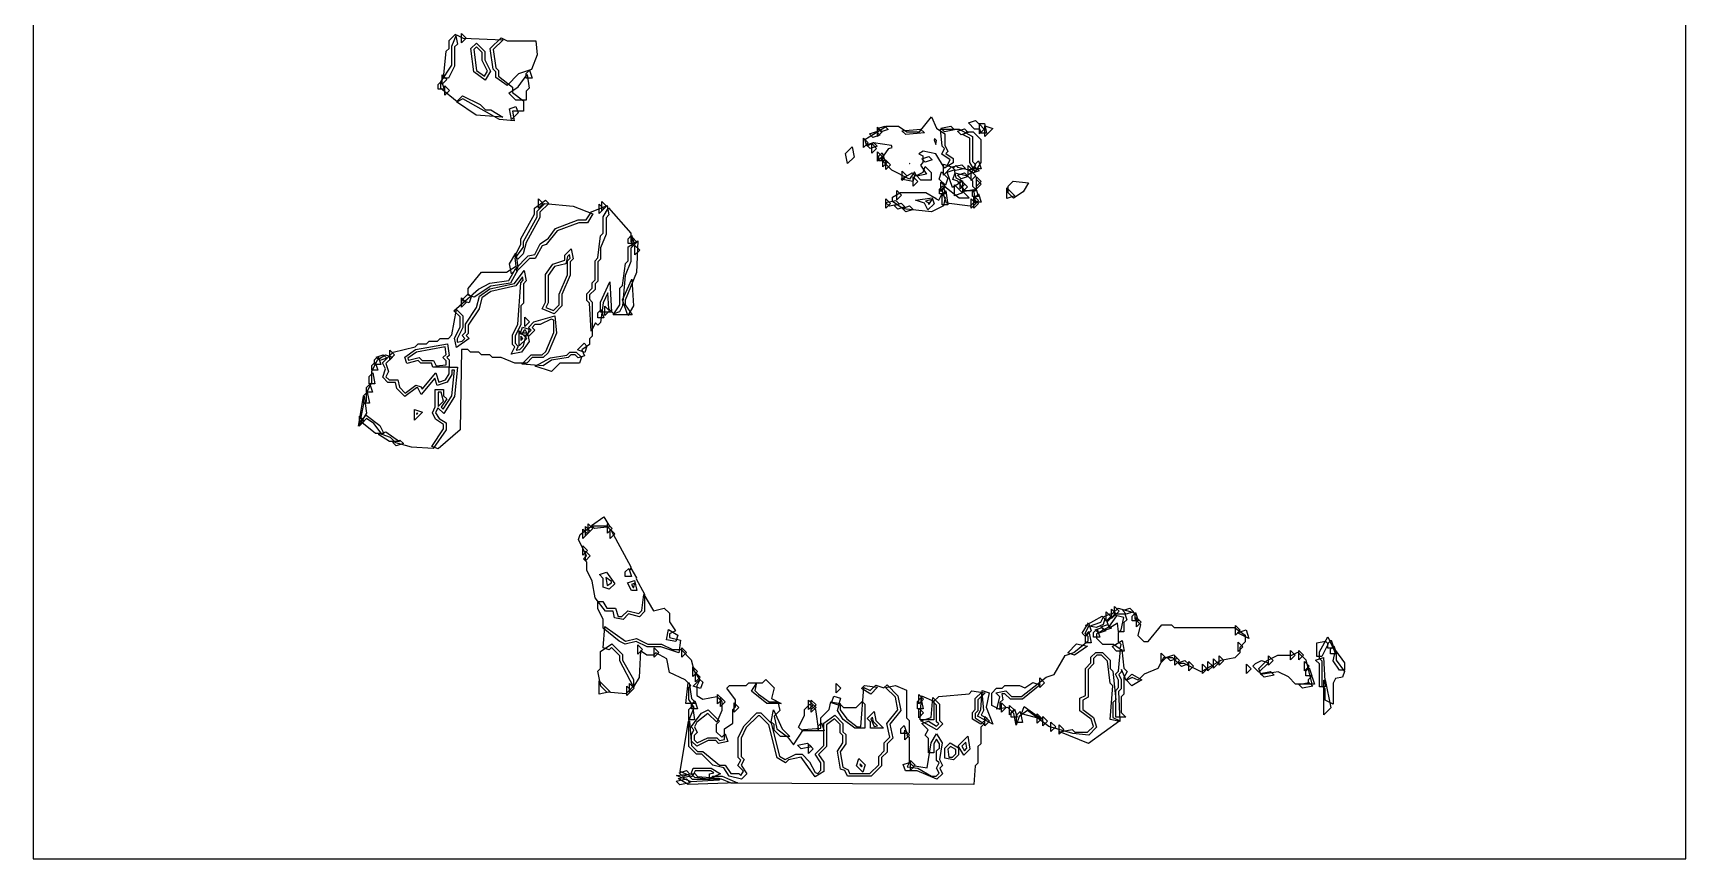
# Model space of a CAD drawing. Header units: millimetres. Extents: x 0 to 283, y 0 to 283.
# Drawn here: x 0 to 282.8, y 0 to 141.4 of the extents above; entities that cross this region are included whole.
import ezdxf

# ---------------------------------------------------------------- set-up
doc = ezdxf.new("R2010")
doc.units = ezdxf.units.MM
for name, color, linetype in [('CUT_OUTLINE', 5, 'Continuous'), ('ENG_D', 3, 'Continuous'), ('ENG_K', 2, 'Continuous'), ('ENG_L', 4, 'Continuous')]:
    doc.layers.add(name, color=color, linetype=linetype)

msp = doc.modelspace()

# ---------------------------------------------------------------- linework, layer by layer
at = {"layer": 'CUT_OUTLINE'}
msp.add_lwpolyline([(0, 0), (282.84, 0), (282.84, 282.84), (0, 282.84), (0, 0)], close=True, dxfattribs=at)
at = {"layer": 'ENG_D'}
for points in [[(82.06, 127.99), (82.3, 126.3), (79.83, 126.58), (73.53, 130.08), (72.57, 129.59), (69.77, 131.88), (69.77, 133.01), (71.65, 135.84), (71.65, 139.11), (72.48, 141.04), (73.6, 140.48), (80.45, 140.22), (78.74, 138.51), (79.18, 135.4), (79.67, 134.92), (79.67, 133.99), (82.02, 132.11), (82.02, 131.17), (83.91, 129.75), (83.91, 127.99), (82.06, 127.99)], [(76.84, 136.65), (76.84, 138.02), (75.9, 138.97), (75.44, 138.51), (75.88, 134.95), (77.24, 133.98), (77.75, 134.83), (76.84, 136.65)], [(84.38, 134.45), (84.96, 135.02), (85.42, 133.64), (84.38, 133.64), (84.38, 134.45)], [(143.71, 123.47), (143.11, 124.08), (144.31, 124.48), (144.92, 123.88), (143.71, 123.47)], [(144.49, 123.65), (144.49, 125.26), (145.29, 124.45), (144.49, 123.65)], [(145.13, 124.42), (144.52, 125.03), (145.73, 125.43), (146.34, 124.82), (145.13, 124.42)], [(151.88, 124.93), (152.55, 124.26), (149.35, 123.97), (148.68, 124.64), (151.88, 124.93)], [(158.27, 118.35), (157.92, 118.7), (157.51, 118.29), (156.41, 118.66), (156.91, 119.66), (155.5, 120.6), (155.98, 121.58), (155.57, 121.99), (155.31, 124.92), (158.45, 124.92), (160.75, 123.65), (160.75, 119.36), (161.32, 118.79), (160.35, 117.83), (158.27, 118.35)], [(161.28, 126.37), (161.79, 125.87), (162.83, 125.87), (163.16, 124.22), (162.23, 124.22), (161.99, 124.92), (161.12, 124.92), (160.08, 125.97), (161.28, 126.37)], [(142.93, 122.57), (142.13, 121.76), (142.13, 123.37), (142.93, 122.57)], [(143.84, 122.6), (144.45, 121.99), (143.24, 121.59), (142.63, 122.2), (143.84, 122.6)], [(145.3, 120.88), (145.76, 119.5), (144.72, 119.5), (144.72, 120.31), (145.3, 120.88)], [(146.23, 119.27), (145.43, 118.46), (145.43, 120.07), (146.23, 119.27)], [(145.9, 117.99), (145.9, 119.6), (146.7, 118.79), (145.9, 117.99)], [(155.8, 118.89), (157.18, 118.43), (155.8, 117.05), (155.8, 118.89)], [(161.22, 118.89), (161.79, 119.47), (162.25, 118.09), (161.22, 118.09), (161.22, 118.89)], [(150.54, 115.93), (148.56, 116.33), (150.41, 117.44), (150.88, 116.97), (150.54, 115.93)], [(149.53, 116.91), (148.73, 116.1), (148.73, 117.71), (149.53, 116.91)], [(152.31, 117.55), (152.63, 118.52), (153.68, 117.48), (153.68, 116.2), (151.93, 116.2), (151.16, 116.97), (152.31, 117.55)], [(160.75, 116.06), (160.75, 115.12), (161.55, 114.32), (159.45, 114.32), (158.24, 116), (157.39, 116.29), (157.77, 117.43), (159.93, 116.89), (160.75, 116.06)], [(160.69, 117.35), (160.08, 117.95), (161.28, 118.36), (161.89, 117.75), (160.69, 117.35)], [(162.26, 115.49), (161.46, 114.69), (161.46, 116.3), (162.26, 115.49)], [(147.79, 114.41), (148.59, 113.61), (147.79, 112.8), (147.79, 114.41)], [(151.01, 112.76), (153.84, 113.16), (154.18, 112.13), (153.14, 111.09), (152.57, 112.24), (151.01, 112.76)], [(155.67, 115.22), (156.13, 113.84), (155.09, 113.84), (155.09, 114.65), (155.67, 115.22)], [(155.56, 111.96), (155.56, 113.71), (156.2, 114.34), (156.54, 111.96), (155.56, 111.96)], [(160.75, 113.37), (160.75, 114.18), (161.32, 114.75), (161.78, 113.37), (160.75, 113.37)], [(161.79, 112.67), (160.98, 111.86), (160.98, 113.47), (161.79, 112.67)], [(168.02, 113.51), (166.64, 113.05), (166.64, 114.88), (168.02, 113.51)], [(84.64, 89.69), (84.87, 88.57), (83.58, 86.76), (81.83, 86.41), (82.44, 87.63), (82.02, 88.06), (82.02, 89.62), (82.97, 91.52), (83.45, 98.63), (83.89, 99.07), (83.78, 99.61), (82.63, 98.08), (78.35, 97.13), (76.81, 96.03), (76.35, 94.18), (74.48, 91.38), (74.48, 89.94), (74.11, 89.57), (74.61, 89.07), (72.44, 87.51), (72.11, 89.13), (73.07, 91.04), (73.07, 92.77), (72.02, 93.82), (76.23, 97.54), (78.18, 98.52), (81.4, 98.98), (82.54, 101.02), (84.74, 103.22), (85.87, 103.45), (86.79, 105.28), (88.22, 106.24), (89.42, 107.91), (93.3, 109.37), (94.63, 109.37), (95.54, 110.74), (98.23, 111.81), (98.54, 110.23), (98.05, 109.74), (98.05, 106.96), (97.11, 104.61), (97.11, 102.67), (96.64, 102.2), (96.64, 98.9), (96.17, 98.43), (96.17, 97.48), (95.22, 96.54), (95.22, 95.79), (95.7, 95.32), (95.7, 89.47), (95.22, 89), (95.22, 88.03), (93.88, 87.13), (94.38, 86.13), (93.27, 85.76), (92.77, 86.27), (92.02, 86.27), (91.57, 85.81), (88.71, 85.34), (87.27, 84.38), (83.62, 84.66), (85.23, 86.27), (87.11, 86.27), (87.72, 86.87), (89.1, 90.09), (89.1, 92.23), (88.64, 92.38), (86.79, 91.45), (85.89, 91.45), (85.42, 90.98), (85.89, 90.51), (84.79, 89.4), (84.64, 89.69)], [(88.25, 112.19), (86.74, 110.68), (86.74, 109.78), (84.37, 105.51), (83.89, 103.59), (82.97, 102.67), (82.44, 103.19), (83.44, 105.18), (83.44, 106.13), (85.8, 110.37), (85.8, 111.37), (87.71, 112.74), (88.25, 112.19)], [(147.63, 112.69), (148.26, 112.05), (146.53, 111.7), (145.89, 112.34), (147.63, 112.69)], [(147.96, 111.22), (147.35, 111.83), (148.56, 112.23), (149.16, 111.62), (147.96, 111.22)], [(148.76, 111.35), (149.97, 111.76), (150.58, 111.15), (149.37, 110.75), (148.76, 111.35)], [(160.51, 111.39), (160.51, 113), (161.32, 112.19), (160.51, 111.39)], [(101.35, 94.82), (102.5, 93.1), (99.26, 93.1), (100.41, 94.82), (100.41, 97.68), (100.89, 98.16), (101.36, 101.93), (101.82, 102.39), (101.82, 104.79), (103.49, 105.79), (103.24, 100.36), (101.35, 95.65), (101.35, 94.82)], [(101.82, 106.16), (102.4, 106.74), (102.86, 105.36), (101.82, 105.36), (101.82, 106.16)], [(81.88, 100.17), (81.54, 101.87), (82.64, 103.69), (82.98, 101.27), (81.88, 100.17)], [(90.04, 96.69), (91.45, 99.99), (91.45, 102.39), (91.9, 102.84), (91.78, 103.47), (91.43, 103.12), (91.18, 101.87), (89.24, 101.38), (88.15, 99.86), (88.15, 95.17), (87.77, 94.4), (89.04, 93.85), (90.04, 94.85), (90.04, 96.69)], [(97.11, 93.57), (97.11, 95.27), (98.7, 98.78), (99.01, 93.57), (97.11, 93.57)], [(97.67, 92.63), (96.64, 92.63), (96.64, 93.44), (97.21, 94.01), (97.67, 92.63)], [(83.68, 89.91), (83.81, 90.04), (84.47, 90.04), (84.24, 90.51), (84.04, 90.51), (83.68, 89.91)], [(65.92, 85.3), (63.96, 84.81), (63.6, 85.89), (65.43, 87.2), (70.91, 88.19), (71.2, 86.18), (70.81, 85.8), (71.18, 85.42), (71.18, 84.15), (68.42, 84.15), (68.18, 84.85), (66.37, 84.85), (65.92, 85.3)], [(83.44, 89.47), (83.44, 88.72), (83.81, 89.1), (83.44, 89.47)], [(58.98, 85.49), (60.31, 86.29), (61.48, 85.9), (60.37, 84.79), (60.83, 83.42), (60.39, 82.54), (60.91, 82.02), (62.42, 82.02), (62.68, 80.73), (63.66, 79.74), (65.48, 81.11), (66.42, 80.8), (66.56, 80.38), (68.91, 83.21), (69.45, 81.62), (70.55, 81.98), (71.18, 83.03), (71.18, 84.15), (72.62, 84.15), (72.12, 79.12), (70.28, 76.23), (69.28, 77.23), (68.86, 76.38), (69.47, 75.36), (70.71, 74.62), (70.71, 73.47), (68.47, 70.23), (64.78, 70.48), (62.1, 71.21), (61.16, 72.15), (59.72, 72.63), (58.29, 74.54), (57.07, 75.36), (56.57, 74.86), (56.08, 75.35), (56.59, 77.9), (57.04, 78.35), (57.04, 79.72), (57.98, 81.61), (57.98, 83.49), (58.98, 85.49)], [(61.85, 86.27), (61.05, 85.46), (61.05, 87.07), (61.85, 86.27)], [(69.3, 77.41), (70.21, 78.33), (69.82, 79.9), (69.3, 79.9), (69.3, 77.41)], [(55.86, 74.15), (55.86, 75.76), (56.67, 74.95), (55.86, 74.15)], [(65.63, 76.1), (65.83, 76.3), (65.59, 76.22), (65.63, 76.1)], [(102.15, 49.51), (102.28, 49.75), (103.26, 48.11), (103.2, 47.93), (104.65, 45.32), (104.65, 42.33), (103.78, 41.46), (101.9, 41.93), (100.96, 40.99), (99.5, 41.28), (99.27, 42.43), (97.94, 42.43), (96.18, 44.69), (95.7, 47.54), (94.75, 49.44), (94.75, 50.81), (94.18, 51.38), (94.7, 51.9), (93.32, 54.66), (93.61, 55.53), (95.62, 57.04), (98.15, 57.04), (98.95, 56.24), (102.31, 49.99), (102.15, 49.51)], [(98.04, 48.17), (98.24, 46.82), (98.99, 47.27), (98.99, 47.49), (98.04, 48.17)], [(102.97, 47.25), (102.95, 47.19), (102.39, 47), (102.68, 46.43), (102.81, 46.43), (102.97, 47.25)], [(184.61, 41.87), (185.66, 42.93), (188.56, 42.14), (188.56, 41.11), (189.53, 40.14), (189.06, 38.26), (190.07, 37.24), (190.81, 37.24), (193.17, 40.07), (194.79, 40.07), (195.26, 39.6), (205.61, 39.6), (207.42, 38.31), (207.42, 37.14), (206.48, 36.2), (206.48, 35.26), (205.65, 34.43), (203.26, 33.95), (199.88, 32.02), (196.99, 33.47), (196.01, 33.47), (195.06, 34.41), (193.42, 34.41), (192.5, 32.58), (190.11, 31.62), (189.08, 30.59), (188.09, 31.08), (187.03, 30.55), (186.24, 32.4), (186.2, 31.95), (185.78, 31.54), (186.2, 30.7), (186.2, 29.13), (185.74, 28.66), (185.98, 23.52), (184.3, 23.85), (184.78, 29.61), (184.33, 30.06), (183.86, 33.83), (182.81, 34.88), (182.06, 34.88), (181.49, 34.31), (181.49, 33.37), (180.55, 32.43), (180.55, 27.67), (179.61, 27.2), (179.61, 25.57), (181.46, 24.19), (182, 22.56), (180.64, 21.2), (177.91, 21.45), (173.84, 22.65), (170.17, 25.4), (168.73, 24.37), (168.23, 22.89), (167.84, 24.87), (166.79, 25.91), (164.91, 25.64), (165.44, 27.74), (164.75, 28.43), (166.48, 28.78), (167.45, 27.81), (169.15, 27.81), (173.36, 31.09), (174.73, 31.54), (176.62, 34.84), (178.08, 35.33), (180.55, 37.35), (180.55, 38.09), (180.03, 38.61), (180.62, 39.79), (182.74, 40.5), (183.2, 41.42), (184.3, 41.97), (184.61, 41.87)], [(121.19, 16.04), (122.16, 14.58), (121.22, 13.65), (119.12, 14.17), (118.18, 15.59), (116.32, 16.05), (114.45, 17.91), (113.51, 17.91), (112.19, 19.23), (112.19, 23.62), (113.11, 25.9), (112.19, 27.27), (112.19, 29.32), (112.57, 29.7), (111.59, 30.68), (108.92, 31.89), (108.45, 34.26), (106.58, 35.3), (106.16, 34.88), (105.05, 34.88), (103.92, 35.64), (103.71, 31.04), (102.75, 29.45), (100.41, 33.88), (100.41, 34.79), (98.99, 36.2), (98.59, 35.79), (97.57, 36.13), (97.85, 39.8), (101.4, 37.26), (103.27, 37.73), (105.18, 36.77), (107.54, 36.77), (109.42, 35.83), (110.88, 35.83), (112.64, 34.06), (113.12, 32.15), (114.12, 30.66), (113.61, 29.64), (113.61, 27.95), (114.59, 27.35), (116.99, 27.83), (117.85, 26.97), (117.85, 25.41), (116.99, 23.39), (115.47, 24.91), (113.56, 23.42), (113.16, 22.63), (113.66, 21.64), (113.14, 21.12), (113.14, 20.37), (113.66, 19.85), (115.44, 20.74), (117.01, 20.74), (117.46, 20.29), (118.32, 20.46), (118.32, 22.28), (119.74, 23.22), (119.74, 25.55), (120.21, 26.02), (120.21, 27.26), (118.72, 29.25), (119.17, 29.7), (122, 29.7), (122.47, 30.17), (123.8, 30.17), (123.53, 28.83), (124.13, 28.23), (125.94, 26.87), (127.47, 26.87), (127.77, 25.38), (126.83, 24.44), (127.26, 22.29), (129.1, 20.91), (130.1, 19.51), (131.86, 22.15), (134.82, 22.37), (134.82, 24.14), (136.25, 25.57), (136.52, 26.91), (138.12, 26.59), (138.12, 25.53), (139.23, 23.97), (141.03, 22.63), (141.67, 22.63), (142.15, 29.36), (143.26, 28.81), (144.19, 29.73), (145.6, 29.26), (146.14, 29.8), (148, 27.93), (148.51, 25.39), (146.62, 23.04), (147.1, 20.66), (146.14, 19.7), (146.14, 18.29), (145.19, 17.34), (145.19, 15.93), (143.4, 14.14), (139.39, 14.14), (138.9, 15.13), (138.15, 15.38), (137.64, 18.44), (138.59, 19.87), (138.59, 21.12), (138.12, 21.59), (138.12, 23), (137.15, 23.97), (135.76, 22.98), (135.76, 19.23), (134.42, 17.88), (135.29, 16.57), (135.29, 14.95), (133.81, 14.06), (131.42, 17.42), (129.28, 16.99), (128.73, 16.44), (127.31, 17.29), (125.89, 22.98), (124.35, 24.51), (124.08, 24.51), (122.05, 22.49), (121.15, 20.69), (121.15, 17.54), (121.67, 17.02), (121.19, 16.04)], [(185.27, 41.65), (185.4, 41.61), (184.01, 39.65), (181.96, 38.52), (181.96, 37.81), (183, 36.77), (184.86, 36.77), (186.04, 35.98), (186.18, 36.69), (185.73, 37.14), (185.73, 38.75), (186.22, 39.24), (186.64, 41.31), (185.27, 41.65)], [(108.38, 37.53), (108.73, 39.27), (110.36, 38.29), (110, 37.2), (108.38, 37.53)], [(224.1, 31.14), (222.9, 30.9), (222.5, 30.11), (222.5, 26.49), (221.09, 27.2), (221.09, 29.13), (220.62, 29.6), (220.62, 33.84), (220.15, 34.31), (220.15, 35.42), (221.58, 38), (222.97, 34.93), (222.97, 34.02), (224.42, 32.1), (224.1, 31.14)], [(213.02, 34.88), (215.38, 34.88), (216.42, 35.41), (217.77, 34.06), (218.8, 29.93), (216.04, 29.93), (214.82, 31.15), (213.04, 32.05), (210.09, 31.55), (209.74, 32.59), (211.05, 33.9), (213.02, 34.88)], [(96.87, 30.5), (98.77, 28.61), (96.87, 28.23), (96.87, 30.5)], [(101.59, 27.95), (101.59, 29.56), (102.39, 28.76), (101.59, 27.95)], [(102.86, 29.23), (102.06, 28.42), (102.06, 30.03), (102.86, 29.23)], [(162.24, 24.62), (163.27, 24.11), (162.2, 23.04), (160.75, 23.91), (160.75, 25.08), (161.22, 25.55), (161.22, 27.44), (162.35, 28.57), (162.64, 25.41), (162.24, 24.62)], [(133.51, 26.4), (132.7, 25.59), (132.7, 27.2), (133.51, 26.4)], [(133.17, 26.73), (133.98, 25.93), (133.17, 25.12), (133.17, 26.73)], [(151.94, 27.58), (152.32, 25.69), (151.32, 25.69), (151.32, 26.97), (151.94, 27.58)], [(152.36, 24.98), (151.56, 24.18), (151.56, 25.79), (152.36, 24.98)], [(155.09, 26.5), (155.09, 23.67), (155.66, 23.1), (154.66, 22.1), (151.92, 23.62), (153.69, 24.22), (153.95, 27.63), (155.09, 26.5)], [(144.48, 22.77), (143.8, 23.45), (143.63, 24.27), (143.35, 23.99), (143.92, 22.66), (144.48, 22.77)], [(148.49, 22.25), (149.07, 22.83), (149.53, 21.45), (148.49, 21.45), (148.49, 22.25)], [(162.87, 22.77), (162.87, 24.37), (163.67, 23.57), (162.87, 22.77)], [(155.1, 17.01), (155.61, 15.98), (155.14, 15.51), (155.61, 14.57), (154.67, 13.63), (151.27, 15.08), (149.27, 15.08), (148.9, 16.18), (149.97, 16.53), (150.49, 16.01), (153.01, 15.59), (153.69, 19.88), (154.62, 21.44), (155.57, 19.85), (155.1, 17.01)], [(150, 21.21), (149.2, 20.41), (149.2, 22.02), (150, 21.21)], [(157.53, 16.95), (156.03, 17.25), (156.03, 18.95), (156.94, 19.86), (158.39, 18.99), (158.39, 17.82), (157.53, 16.95)], [(159.29, 17.77), (158.33, 19.36), (159.97, 21.01), (160.29, 18.77), (159.29, 17.77)], [(115.87, 13.67), (116.34, 14.14), (117.9, 14.14), (120.57, 13), (112.13, 12.73), (110.37, 13.78), (112.27, 14.16), (112.76, 13.67), (115.87, 13.67)], [(111.79, 15.12), (112.39, 14.51), (111.19, 14.11), (110.58, 14.72), (111.79, 15.12)], [(116.03, 15.56), (117.66, 14.58), (115.53, 13.67), (113.26, 13.92), (112.63, 14.55), (112.97, 15.56), (116.03, 15.56)], [(141.79, 15.76), (141.86, 15.96), (141.52, 16.3), (141.46, 16.09), (141.79, 15.76)]]:
    msp.add_lwpolyline(points, close=True, dxfattribs=at)
at = {"layer": 'ENG_K'}
for points in [[(74.11, 140.48), (73.3, 139.67), (73.3, 141.28), (74.11, 140.48)], [(71.28, 131.52), (70.47, 130.72), (70.47, 132.33), (71.28, 131.52)], [(76.51, 129.12), (77.41, 128.22), (78.32, 128.22), (80.39, 126.98), (75.82, 127.28), (72.47, 129.6), (73.49, 130.63), (76.51, 129.12)], [(164.25, 125.03), (162.87, 123.65), (162.87, 125.48), (164.25, 125.03)], [(140.5, 120.13), (139.39, 119.02), (139.04, 120.76), (140.15, 121.86), (140.5, 120.13)], [(143.54, 120.82), (143.54, 122.43), (144.35, 121.62), (143.54, 120.82)], [(144.49, 121.01), (145.29, 120.21), (144.49, 119.4), (144.49, 121.01)], [(153.88, 119.63), (152.67, 119.23), (152.06, 119.84), (153.27, 120.24), (153.88, 119.63)], [(157.84, 117.83), (157.21, 118.47), (158.94, 118.81), (159.58, 118.18), (157.84, 117.83)], [(150.61, 115.16), (150.61, 116.77), (151.42, 115.97), (150.61, 115.16)], [(155.06, 116.37), (155.46, 117.58), (156.54, 116.5), (156.14, 115.29), (155.06, 116.37)], [(159.12, 115.98), (157.32, 114.91), (156.44, 117.53), (157.63, 117.92), (157.89, 116.6), (159.12, 115.98)], [(160.01, 116.81), (158.8, 116.4), (158.19, 117.01), (159.4, 117.41), (160.01, 116.81)], [(158.63, 116.3), (159.43, 115.49), (158.63, 114.69), (158.63, 116.3)], [(160.04, 118.66), (160.85, 117.85), (160.04, 117.05), (160.04, 118.66)], [(161.32, 116.91), (160.51, 116.1), (160.51, 117.71), (161.32, 116.91)], [(161.46, 116.77), (162.26, 115.97), (161.46, 115.16), (161.46, 116.77)], [(167.79, 113.07), (166.88, 113.98), (166.88, 115.12), (167.73, 115.98), (170.33, 115.69), (169.41, 114.15), (167.79, 113.07)], [(155.33, 115.83), (156.13, 115.02), (155.33, 114.22), (155.33, 115.83)], [(161.23, 112.58), (160.36, 111.71), (156.33, 112.21), (155.53, 114.61), (156.02, 115.1), (158.47, 113.14), (160.18, 113.14), (159.09, 114.22), (160.95, 114.6), (161.23, 112.58)], [(159.06, 113.98), (157.68, 113.52), (157.68, 115.36), (159.06, 113.98)], [(159.1, 114.22), (159.1, 115.83), (159.9, 115.02), (159.1, 114.22)], [(86.5, 111.39), (86.5, 113), (87.31, 112.19), (86.5, 111.39)], [(96.87, 112.06), (97.68, 111.25), (96.87, 110.45), (96.87, 112.06)], [(97.35, 112.53), (98.15, 111.72), (97.35, 110.92), (97.35, 112.53)], [(146.7, 112.19), (145.9, 111.39), (145.9, 113), (146.7, 112.19)], [(102.53, 106.4), (103.34, 105.59), (102.53, 104.79), (102.53, 106.4)], [(87.68, 95.28), (87.68, 100.01), (88.95, 101.79), (90.98, 102.46), (90.98, 103.34), (92.07, 104.42), (92.42, 102.69), (91.92, 102.2), (91.92, 99.89), (90.51, 96.59), (90.51, 94.65), (89.15, 93.29), (87.12, 94.16), (87.68, 95.28)], [(83.32, 87.19), (83.93, 87.8), (84.4, 89.69), (85.23, 90.51), (84.76, 90.98), (85.67, 91.9), (89.3, 92.94), (89.57, 90), (88.12, 86.6), (87.31, 85.8), (85.42, 85.8), (84.48, 84.85), (82.45, 84.85), (80.09, 85.8), (78.63, 85.8), (78.16, 86.27), (76.74, 86.27), (76.27, 86.74), (74.86, 86.74), (74.38, 87.21), (73.3, 87.21), (73.07, 73.43), (69.35, 70.21), (68.22, 70.58), (70.24, 73.61), (70.24, 74.36), (68.88, 75.26), (68.33, 76.37), (68.83, 77.37), (68.83, 80.37), (70.24, 80.37), (70.24, 79.29), (70.78, 78.75), (69.84, 77.34), (70.2, 76.98), (71.66, 79.28), (72.1, 83.67), (71.65, 83.67), (71.65, 82.9), (70.87, 81.59), (69.15, 81.02), (68.74, 82.26), (66.42, 79.48), (65.85, 80.61), (65.6, 80.61), (63.62, 79.12), (62.24, 80.49), (62.03, 81.55), (60.71, 81.55), (59.83, 82.43), (60.32, 83.89), (59.82, 84.9), (61.63, 86.72), (65.4, 87.66), (65.9, 88.15), (67.31, 88.15), (67.78, 88.62), (69.2, 88.62), (69.67, 89.1), (71.08, 89.1), (71.67, 89.68), (72.44, 94.06), (73.54, 92.96), (73.54, 90.93), (72.6, 89.04), (72.6, 88.44), (73.42, 88.61), (73.91, 89.1), (73.44, 89.57), (74.01, 90.14), (74.01, 91.52), (75.91, 94.38), (76.4, 96.31), (78.16, 97.56), (82.36, 98.5), (84.04, 100.74), (84.4, 98.92), (83.91, 98.43), (83.91, 95.13), (83.44, 94.65), (83.44, 91.4), (82.5, 89.51), (82.5, 88.25), (83.02, 87.73), (82.69, 87.06), (83.32, 87.19)], [(98.62, 93.81), (97.82, 93), (97.82, 94.61), (98.62, 93.81)], [(84.53, 89.5), (83.38, 89.89), (83.76, 91.04), (84.92, 90.66), (84.53, 89.5)], [(84.15, 92.73), (84.95, 91.92), (84.15, 91.12), (84.15, 92.73)], [(83.2, 87.82), (83.2, 90.37), (84.48, 89.1), (83.2, 87.82)], [(94.28, 88.25), (94.79, 87.74), (94.43, 86.68), (93.14, 87.11), (94.28, 88.25)], [(66.57, 85.32), (68.5, 85.32), (68.96, 84.4), (70.71, 84.59), (70.71, 85.23), (70.14, 85.8), (70.7, 86.35), (70.51, 87.64), (65.62, 86.75), (64.15, 85.71), (64.27, 85.37), (66.07, 85.82), (66.57, 85.32)], [(65.29, 75.09), (65.29, 76.93), (66.67, 76.47), (65.29, 75.09)], [(58.61, 72.83), (55.98, 74.93), (57.02, 75.97), (59.35, 74.16), (60.01, 72.83), (58.61, 72.83)], [(59.1, 72.67), (60.38, 73.09), (62.73, 71.42), (60.98, 71.42), (59.1, 72.67)], [(63.37, 71.08), (62.16, 70.68), (61.55, 71.29), (62.76, 71.69), (63.37, 71.08)], [(94.52, 56.9), (95.32, 56.1), (94.52, 55.29), (94.52, 56.9)], [(94.99, 55.76), (94.99, 57.37), (95.79, 56.57), (94.99, 55.76)], [(96.08, 56.56), (95.57, 57.07), (97.65, 58.56), (98.68, 56.85), (96.08, 56.56)], [(99.09, 56.57), (98.29, 55.76), (98.29, 57.37), (99.09, 56.57)], [(94.85, 55.63), (94.05, 54.82), (94.05, 56.43), (94.85, 55.63)], [(99.56, 55.63), (98.76, 54.82), (98.76, 56.43), (99.56, 55.63)], [(94.85, 52.8), (94.05, 51.99), (94.05, 53.6), (94.85, 52.8)], [(95.32, 51.85), (94.52, 51.05), (94.52, 52.66), (95.32, 51.85)], [(110.5, 35.28), (107.44, 36.3), (105.07, 36.3), (103.21, 37.23), (101.32, 36.76), (100.28, 37.28), (97.58, 39.49), (97.58, 40.96), (96.64, 42.84), (96.64, 44.08), (97.48, 44.08), (98.19, 42.9), (99.64, 42.9), (100.11, 41.48), (100.78, 41.48), (101.75, 42.45), (103.64, 41.98), (104.19, 42.53), (104.49, 45.27), (106.18, 42.46), (108.02, 42.92), (108.89, 42.05), (108.89, 40.61), (109.95, 39.04), (108.89, 38.51), (108.89, 37.9), (110.81, 37.42), (110.5, 35.28)], [(185.36, 41.96), (184.55, 41.15), (184.55, 42.76), (185.36, 41.96)], [(185.03, 43.23), (185.83, 42.43), (185.03, 41.62), (185.03, 43.23)], [(186.48, 42.53), (187.68, 42.93), (188.29, 42.32), (187.08, 41.92), (186.48, 42.53)], [(179.54, 38.62), (180.61, 40.39), (181.05, 39.06), (180.08, 38.09), (179.54, 38.62)], [(182, 39.59), (180.11, 39.96), (182.95, 41.54), (183.41, 41.08), (183.1, 40.14), (182, 39.59)], [(183.61, 40.68), (183.61, 42.29), (184.42, 41.48), (183.61, 40.68)], [(188.09, 40.78), (188.09, 41.58), (188.66, 42.16), (189.12, 40.78), (188.09, 40.78)], [(189.6, 40.54), (188.8, 39.74), (188.8, 41.35), (189.6, 40.54)], [(205.77, 39.93), (206.57, 39.13), (205.77, 38.32), (205.77, 39.93)], [(178.58, 36.79), (180.42, 36.42), (178.23, 34.86), (177.05, 35.25), (178.58, 36.79)], [(180.69, 38.9), (181.07, 37.01), (180.08, 37.01), (180.08, 38.28), (180.69, 38.9)], [(208.06, 37.72), (206.1, 38.7), (207.57, 39.19), (208.06, 37.72)], [(207.04, 36.3), (206.24, 35.49), (206.24, 37.1), (207.04, 36.3)], [(221.61, 36.82), (220.53, 34.65), (219.67, 34.65), (219.67, 36.96), (221.17, 37.26), (221.61, 36.82)], [(111.82, 35.36), (111.02, 34.55), (111.02, 36.16), (111.82, 35.36)], [(184.79, 26.77), (184.79, 24.19), (185.95, 23.61), (180.58, 19.77), (175.73, 21.76), (177.8, 22.18), (178.29, 21.68), (180.45, 21.68), (181.46, 22.69), (181.05, 23.9), (179.13, 25.34), (179.13, 27.49), (180.08, 27.96), (180.08, 32.62), (181.02, 33.57), (181.02, 34.51), (181.86, 35.36), (183, 35.36), (184.32, 34.04), (184.32, 32.62), (184.78, 32.16), (185.27, 27.25), (184.79, 26.77)], [(193.04, 35.22), (193.84, 34.41), (193.04, 33.61), (193.04, 35.22)], [(195.83, 34.31), (194.63, 33.91), (194.02, 34.52), (195.23, 34.92), (195.83, 34.31)], [(195.4, 34.75), (196.2, 33.94), (195.4, 33.14), (195.4, 34.75)], [(195.9, 33.57), (197.11, 33.98), (197.72, 33.37), (196.51, 32.96), (195.9, 33.57)], [(202.8, 33.47), (202, 32.66), (202, 34.27), (202.8, 33.47)], [(202.94, 33.14), (202.94, 34.75), (203.74, 33.94), (202.94, 33.14)], [(209.16, 33.43), (210.23, 33.96), (211.39, 33.57), (209.78, 31.96), (208.73, 33), (209.16, 33.43)], [(212.23, 33.94), (211.42, 33.14), (211.42, 34.75), (212.23, 33.94)], [(216, 34.88), (215.2, 34.08), (215.2, 35.69), (216, 34.88)], [(216.61, 35.69), (217.42, 34.88), (216.61, 34.08), (216.61, 35.69)], [(220.15, 33.37), (219.47, 34.04), (220.84, 34.5), (221.1, 29.46), (220.15, 29.46), (220.15, 33.37)], [(112.9, 32.86), (113.71, 32.06), (112.9, 31.25), (112.9, 32.86)], [(113.37, 31.92), (114.18, 31.11), (113.37, 30.31), (113.37, 31.92)], [(187.05, 30.64), (188.05, 31.65), (189.73, 30.64), (188.05, 29.64), (187.05, 30.64)], [(197.75, 32.19), (197.75, 33.8), (198.56, 33), (197.75, 32.19)], [(200.11, 31.72), (200.11, 33.33), (200.92, 32.53), (200.11, 31.72)], [(201.86, 33), (201.05, 32.19), (201.05, 33.8), (201.86, 33)], [(208.46, 32.53), (207.65, 31.72), (207.65, 33.33), (208.46, 32.53)], [(211.74, 32.08), (212.37, 31.44), (210.64, 31.09), (210, 31.73), (211.74, 32.08)], [(217.55, 33.8), (218.36, 33), (217.55, 32.19), (217.55, 33.8)], [(217.79, 31.35), (217.79, 32.15), (218.36, 32.73), (218.82, 31.35), (217.79, 31.35)], [(219.29, 29.93), (218.26, 29.93), (218.26, 30.74), (218.83, 31.31), (219.29, 29.93)], [(127.72, 17.59), (128.7, 17), (130.52, 17.91), (131.62, 17.91), (132.89, 16.64), (133.81, 14.81), (134.29, 14.65), (134.82, 15.18), (134.82, 16.43), (133.81, 17.94), (135.29, 19.43), (135.29, 23.22), (137.2, 24.59), (138.59, 23.2), (138.59, 21.78), (139.06, 21.31), (139.06, 19.73), (138.13, 18.33), (138.57, 15.71), (139.49, 15.25), (139.71, 14.61), (143.21, 14.61), (144.72, 16.13), (144.72, 17.54), (145.66, 18.48), (145.66, 19.9), (146.59, 20.82), (146.12, 23.16), (148, 25.52), (147.57, 27.7), (145.89, 29.37), (147.58, 29.71), (149.44, 28.91), (149.44, 24.14), (149.91, 23.67), (149.91, 21.59), (149.53, 21.21), (149.91, 20.84), (149.91, 16.44), (149.56, 15.75), (151.4, 15.55), (153.74, 14.14), (154.52, 14.14), (155.04, 14.66), (154.59, 15.56), (155.04, 16.45), (154.62, 16.87), (154.62, 18.48), (155.09, 18.95), (155.09, 19.73), (154.62, 20.52), (154.15, 19.73), (154.15, 18.15), (153.21, 18.15), (153.21, 20.64), (152.68, 21.17), (153.16, 22.11), (152.06, 23.2), (153.24, 23.59), (154.59, 22.7), (154.99, 23.1), (154.62, 23.47), (154.62, 26.3), (154.05, 26.87), (154.99, 27.8), (160.17, 28.28), (160.67, 28.77), (162.9, 28.45), (161.69, 27.24), (161.69, 25.36), (161.22, 24.89), (161.22, 24.17), (162.77, 23.14), (162.16, 22.53), (162.16, 19.7), (161.69, 19.23), (161.69, 16.4), (161.21, 15.92), (160.97, 12.73), (119.45, 12.96), (117.8, 13.67), (115.73, 13.67), (115.73, 14.57), (116.5, 14.73), (115.9, 15.08), (113.28, 15.08), (112.78, 14.07), (110.75, 14.94), (112.15, 23.57), (112.34, 23.57), (112.66, 19.43), (113.71, 18.38), (114.64, 18.38), (117.47, 16.03), (118.45, 16.03), (119.39, 14.61), (120.78, 14.61), (121.1, 14.29), (121.56, 15.05), (120.63, 15.98), (121.1, 16.92), (120.68, 17.34), (120.68, 20.8), (121.66, 22.77), (123.88, 24.98), (124.55, 24.98), (126.31, 23.22), (127.72, 17.59)], [(113.47, 26.63), (111.7, 26.63), (112.09, 30.17), (112.26, 30.17), (112.65, 27.45), (113.47, 26.63)], [(112.94, 29.6), (114.08, 30.74), (114.59, 30.23), (114.23, 29.16), (112.94, 29.6)], [(138.22, 29.23), (137.41, 28.42), (137.41, 30.03), (138.22, 29.23)], [(144.51, 29.39), (143.34, 28.22), (141.75, 29.18), (142.28, 29.71), (144.51, 29.39)], [(168.82, 29.7), (169.69, 29.26), (171.09, 30.19), (172.31, 29.79), (169.32, 27.34), (167.25, 27.34), (166.31, 28.28), (165.75, 28.28), (165.95, 27.26), (165.46, 26.77), (165.46, 25.55), (164.05, 26.25), (164.05, 28.38), (164.89, 29.23), (165.84, 29.23), (166.31, 29.7), (168.82, 29.7)], [(172.3, 30.97), (173.1, 30.17), (172.3, 29.37), (172.3, 30.97)], [(217.24, 29.21), (216.6, 29.84), (218.34, 30.19), (218.97, 29.55), (217.24, 29.21)], [(220.85, 24.65), (220.85, 30.62), (221.09, 30.65), (222.05, 25.85), (220.85, 24.65)], [(112.83, 26.19), (113.17, 23.81), (112.19, 23.81), (112.19, 25.55), (112.83, 26.19)], [(113.7, 25.69), (112.67, 25.69), (112.67, 26.5), (113.24, 27.07), (113.7, 25.69)], [(117.95, 27.34), (117.14, 26.54), (117.14, 28.15), (117.95, 27.34)], [(117.62, 27.67), (118.42, 26.87), (117.62, 26.07), (117.62, 27.67)], [(120.78, 25.93), (119.97, 25.12), (119.97, 26.73), (120.78, 25.93)], [(126.81, 23), (126.32, 23.49), (126.72, 25.51), (128.18, 22.29), (129.5, 20.98), (127.89, 20.98), (126.81, 22.06), (126.81, 23)], [(133.17, 25.59), (133.17, 27.2), (133.98, 26.4), (133.17, 25.59)], [(137.03, 27.88), (138.18, 27.49), (137.8, 26.34), (136.64, 26.72), (137.03, 27.88)], [(151.56, 28.15), (152.36, 27.34), (151.56, 26.54), (151.56, 28.15)], [(169.17, 24.82), (169.58, 26.07), (172.43, 24.03), (172.42, 24), (169.17, 24.82)], [(143.31, 22.39), (143.31, 23.47), (142.74, 24.04), (143.92, 25.23), (144.23, 23.69), (145.53, 22.39), (143.31, 22.39)], [(168.29, 23.33), (168.29, 24.61), (168.91, 25.23), (169.29, 23.33), (168.29, 23.33)], [(172.63, 24.04), (171.83, 23.24), (171.83, 24.85), (172.63, 24.04)], [(172.77, 24.37), (173.57, 23.57), (172.77, 22.77), (172.77, 24.37)], [(174.18, 21.82), (174.18, 23.43), (174.99, 22.63), (174.18, 21.82)], [(176.4, 22.16), (175.6, 21.35), (175.6, 22.96), (176.4, 22.16)], [(132.54, 19.82), (133.18, 19.18), (131.44, 18.84), (130.81, 19.47), (132.54, 19.82)], [(149.05, 21.7), (149.01, 21.78), (149, 21.75), (149.05, 21.7)], [(158.92, 19.29), (159.38, 18.53), (159.79, 18.94), (159.64, 20.01), (158.92, 19.29)], [(133.51, 18.86), (132.7, 18.05), (132.7, 19.66), (133.51, 18.86)], [(142.4, 16.09), (142, 14.88), (140.92, 15.96), (141.32, 17.17), (142.4, 16.09)], [(156.71, 17.44), (157.35, 17.44), (157.92, 18.01), (157.92, 18.72), (157.01, 19.27), (156.52, 18.77), (156.71, 17.44)], [(150.95, 16.03), (150.14, 15.22), (150.14, 16.83), (150.95, 16.03)], [(110.7, 12.71), (110.07, 13.34), (111.8, 13.69), (112.44, 13.05), (110.7, 12.71)]]:
    msp.add_lwpolyline(points, close=True, dxfattribs=at)
at = {"layer": 'ENG_L'}
for points in [[(71.18, 140.1), (72.27, 141.19), (72.62, 139.46), (72.12, 138.97), (72.12, 135.71), (71.09, 133.64), (70.21, 133.64), (70.72, 138.23), (71.18, 138.69), (71.18, 140.1)], [(74.94, 138.68), (75.9, 139.63), (77.31, 138.22), (77.31, 136.76), (78.29, 134.81), (77.38, 133.3), (75.44, 134.69), (74.94, 138.68)], [(81.11, 132.39), (79.2, 133.76), (79.2, 134.72), (78.74, 135.18), (78.24, 138.68), (80.09, 140.53), (81.14, 140.01), (86.01, 140.01), (86.27, 137.62), (85.27, 135.1), (83.09, 134.38), (81.11, 132.39)], [(69.3, 132.56), (69.87, 133.14), (70.33, 131.76), (69.3, 131.76), (69.3, 132.56)], [(70.81, 133.41), (70, 132.6), (70, 134.21), (70.81, 133.41)], [(84.38, 131.42), (84.38, 129.87), (82.63, 129.87), (81.42, 131.09), (83.04, 132.17), (84.53, 134.26), (84.87, 131.91), (84.38, 131.42)], [(82.64, 128.76), (83, 127.69), (81.88, 126.57), (81.52, 128.38), (82.64, 128.76)], [(146.07, 125.39), (148.09, 125.39), (149.51, 124.45), (151.68, 124.45), (153.74, 127.03), (154.57, 125.08), (156.03, 124.11), (156.03, 122.15), (156.56, 121.1), (156.17, 120.72), (157.45, 119.86), (157.45, 119.13), (155.95, 118.23), (154.47, 120.7), (152.31, 121.14), (151.57, 120.7), (152.26, 120.35), (152.26, 119.17), (151.86, 118.76), (152.89, 117.22), (151.19, 116.88), (150.82, 117.62), (149.99, 116.37), (146.94, 117.89), (145.12, 119.71), (146.46, 121.59), (147.02, 121.77), (146.9, 122.12), (143.82, 122.56), (142.7, 122), (142.32, 123.14), (146.07, 125.39)], [(155.96, 124.43), (155.32, 125.07), (157.06, 125.41), (157.69, 124.78), (155.96, 124.43)], [(158.19, 124.55), (159.4, 124.96), (160.01, 124.35), (158.8, 123.95), (158.19, 124.55)], [(161.22, 117.63), (160.28, 119.2), (160.28, 123.36), (159.17, 123.91), (159.71, 124.45), (160.85, 124.45), (162.16, 123.13), (162.16, 119.2), (161.22, 117.63)], [(162.73, 124.92), (161.93, 124.12), (161.93, 125.73), (162.73, 124.92)], [(154.61, 122.95), (154.25, 123.31), (154.17, 123.05), (154.51, 122.25), (154.61, 122.95)], [(150, 119.03), (150.04, 119.03), (150.01, 119.06), (150, 119.03)], [(154.43, 113.02), (154.99, 112.75), (155.5, 113.77), (156.06, 113.21), (155.77, 111.8), (153.72, 110.77), (148.88, 111.26), (147.08, 112.54), (147.08, 113.27), (148.43, 114.08), (152.8, 114.08), (154.52, 113.05), (154.43, 113.02)], [(161.22, 112.43), (161.22, 113.23), (161.79, 113.81), (162.25, 112.43), (161.22, 112.43)], [(87.14, 104.93), (85.93, 102.77), (84.95, 102.77), (82.8, 100.62), (82.48, 102.83), (83.91, 104.73), (83.91, 105.66), (86.27, 109.9), (86.27, 110.88), (87.59, 112.2), (92.45, 111.72), (95.81, 110.43), (94.89, 108.89), (93.38, 108.89), (89.71, 107.52), (87.82, 105.16), (87.14, 104.93)], [(99.4, 93.3), (98.53, 94.18), (98.35, 96.87), (97.57, 95.16), (97.1, 91.81), (96.64, 91.35), (96.23, 91.76), (95.51, 90.32), (95.23, 95.12), (94.75, 95.6), (94.75, 96.74), (95.7, 97.68), (95.7, 98.62), (96.17, 99.09), (96.17, 102.39), (96.65, 102.88), (97.12, 106.65), (97.58, 107.11), (97.58, 109.9), (98.49, 111.41), (102.29, 107.1), (102.29, 105.69), (102.86, 105.12), (102.29, 104.55), (102.29, 102.25), (101.35, 99.88), (100.88, 94.69), (100.34, 93.62), (99.4, 93.3)], [(153.85, 112.88), (152.7, 112.59), (153.16, 112.36), (153.28, 112.02), (153.85, 112.88)], [(160.98, 111.39), (160.98, 113), (161.79, 112.19), (160.98, 111.39)], [(103.81, 104.18), (103, 103.38), (103, 104.99), (103.81, 104.18)], [(74.48, 96.47), (74.48, 97.66), (76.73, 100.41), (81.01, 100.41), (82.53, 101.42), (83.02, 100.92), (81.7, 98.54), (78.34, 98.06), (75.46, 96.14), (74.48, 96.47)], [(100.86, 95.71), (102.47, 99.24), (102.77, 94.69), (101.76, 93.01), (100.86, 95.71)], [(74.99, 96.23), (74.63, 95.16), (73.34, 95.59), (74.48, 96.74), (74.99, 96.23)], [(73.3, 94.42), (73.3, 96.03), (74.11, 95.22), (73.3, 94.42)], [(59.02, 83.67), (57.98, 83.67), (57.98, 84.48), (58.56, 85.05), (59.02, 83.67)], [(59.03, 86), (59.49, 84.62), (58.45, 84.62), (58.45, 85.42), (59.03, 86)], [(59.93, 86.3), (60.54, 85.69), (59.33, 85.29), (58.72, 85.9), (59.93, 86.3)], [(93.51, 84.85), (90.14, 84.85), (88.69, 83.4), (85.92, 84.33), (88.55, 85.79), (91.34, 86.25), (91.83, 86.74), (92.96, 86.74), (93.84, 85.86), (93.51, 84.85)], [(58.51, 81.32), (57.51, 81.32), (57.51, 82.59), (58.13, 83.21), (58.51, 81.32)], [(56.53, 79.2), (56.64, 79.2), (57.05, 76.32), (55.71, 74.08), (55.67, 74.09), (56.53, 79.2)], [(57.56, 78.02), (56.57, 78.02), (56.57, 79.29), (57.18, 79.91), (57.56, 78.02)], [(58.07, 79.9), (57.04, 79.9), (57.04, 80.71), (57.61, 81.28), (58.07, 79.9)], [(98.59, 46.16), (97.58, 46.5), (97.58, 47.99), (96.91, 48.66), (98.14, 49.07), (99.54, 47.11), (98.59, 46.16)], [(101.35, 48.32), (101.35, 49.12), (101.93, 49.7), (102.39, 48.32), (101.35, 48.32)], [(101.73, 47.28), (102.94, 47.68), (103.29, 45.96), (102.38, 45.96), (101.73, 47.28)], [(181.76, 39.23), (182.97, 39.63), (183.58, 39.02), (182.37, 38.62), (181.76, 39.23)], [(184.52, 39.49), (183.31, 39.09), (182.7, 39.7), (183.91, 40.1), (184.52, 39.49)], [(185.55, 40.37), (184.19, 39.47), (183.81, 40.6), (185.16, 41.96), (186.85, 41.96), (187.18, 40.95), (186.68, 40.44), (186.68, 38.89), (185.76, 38.89), (185.55, 40.37)], [(100.88, 34.98), (100.88, 34), (102.77, 30.7), (102.77, 29.6), (101.44, 28.28), (98.18, 28.53), (97.13, 29.58), (96.62, 32.13), (97.11, 32.62), (97.11, 35.48), (99.02, 36.84), (100.88, 34.98)], [(181.49, 37.95), (181.49, 38.75), (182.07, 39.33), (182.52, 37.95), (181.49, 37.95)], [(186.37, 37.38), (186.73, 35.59), (185.4, 35.59), (184.65, 36.34), (186.37, 37.38)], [(221.56, 36.87), (222.13, 37.44), (222.59, 36.06), (221.56, 36.06), (221.56, 36.87)], [(103.47, 35.02), (103.47, 36.63), (104.28, 35.83), (103.47, 35.02)], [(107.11, 35.36), (106.3, 34.55), (106.3, 36.16), (107.11, 35.36)], [(187.2, 32.1), (186.68, 31.06), (186.68, 28.19), (186.2, 27.72), (186.2, 25.08), (187.01, 24.28), (185.26, 24.28), (185.26, 28.85), (185.73, 29.32), (185.73, 30.59), (185.21, 31.63), (185.74, 32.16), (186.08, 35.83), (186.31, 35.83), (186.67, 32.64), (187.2, 32.1)], [(222.03, 35.12), (222.03, 35.92), (222.61, 36.5), (223.07, 35.12), (222.03, 35.12)], [(222.49, 33.89), (222.85, 35.7), (224.39, 33.55), (224.39, 32.29), (223.56, 32.29), (222.49, 33.89)], [(126.38, 27.47), (128.04, 26.63), (125.55, 26.63), (122.96, 28.7), (123.85, 30.17), (124.82, 30.17), (125.39, 30.74), (126.83, 29.3), (126.38, 27.47)], [(164.26, 23.08), (161.61, 24.41), (162.17, 25.52), (162.42, 28.84), (163.61, 28.44), (163.12, 25.95), (164.26, 23.08)], [(112.67, 21.27), (113.09, 22.11), (112.59, 22.61), (114.4, 24.94), (115.54, 25.51), (117.48, 23.57), (116.91, 23), (116.91, 21.78), (117.85, 20.84), (118.43, 21.41), (118.87, 20.09), (117.3, 19.78), (116.81, 20.27), (115.55, 20.27), (113.56, 19.28), (112.67, 20.17), (112.67, 21.27)], [(131.99, 24.57), (131.99, 25.55), (132.94, 26.5), (133.87, 25.57), (134.39, 21.92), (131.66, 21.92), (131, 22.58), (131.99, 24.57)], [(137.63, 25.42), (138.02, 26.6), (138.69, 25.93), (140.85, 25.93), (141.89, 26.97), (142.36, 26.5), (142.36, 22.39), (140.64, 22.39), (138.65, 23.88), (137.63, 25.42)], [(152.05, 27.92), (154.15, 27.03), (154.15, 23.81), (151.78, 23.81), (152.05, 27.92)], [(165.7, 26.73), (166.5, 25.93), (165.7, 25.12), (165.7, 26.73)], [(167.92, 25.46), (167.11, 24.65), (167.11, 26.26), (167.92, 25.46)], [(167.35, 24.28), (167.35, 25.08), (167.92, 25.66), (168.38, 24.28), (167.35, 24.28)], [(134.35, 22.73), (134.92, 23.3), (135.38, 21.92), (134.35, 21.92), (134.35, 22.73)], [(110.1, 14.28), (113.22, 14.62), (113.71, 14.13), (117.38, 13.8), (117.38, 13.51), (112.62, 13.2), (110.1, 14.28)]]:
    msp.add_lwpolyline(points, close=True, dxfattribs=at)

doc.saveas('drawing.dxf')
